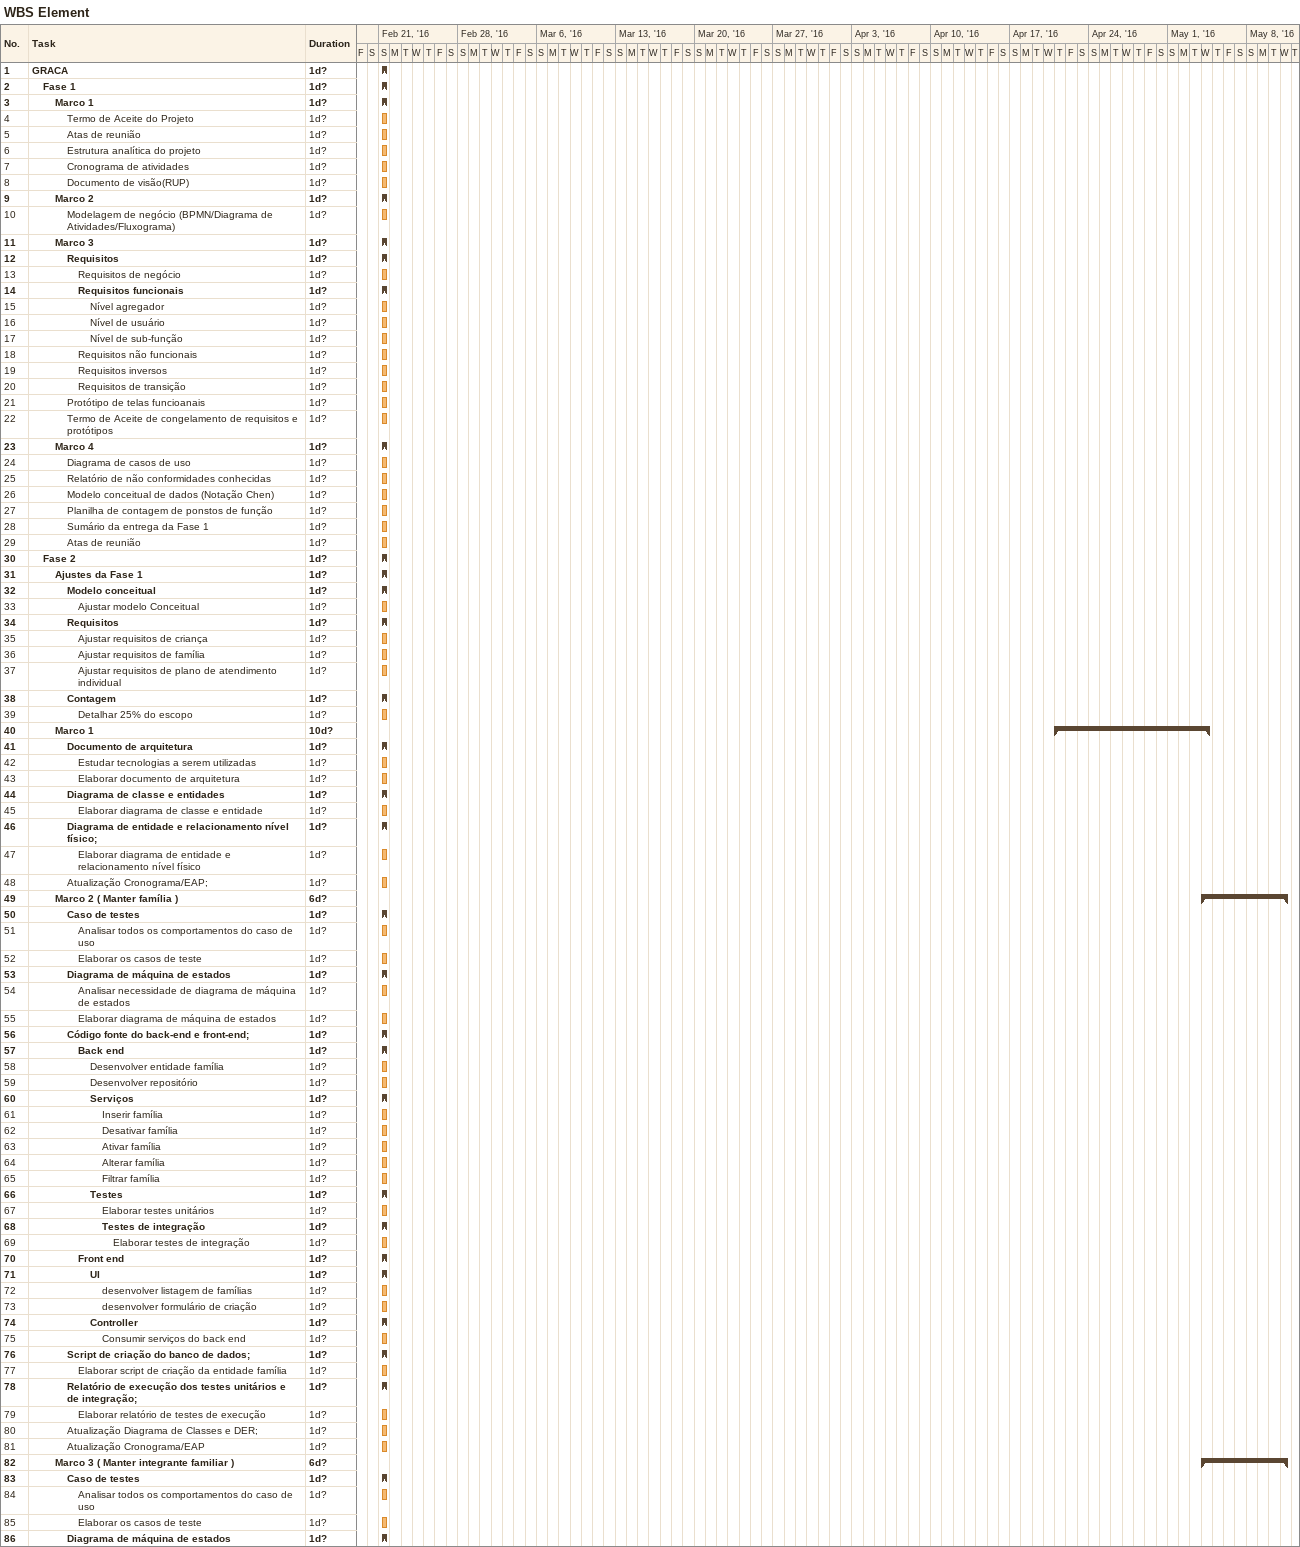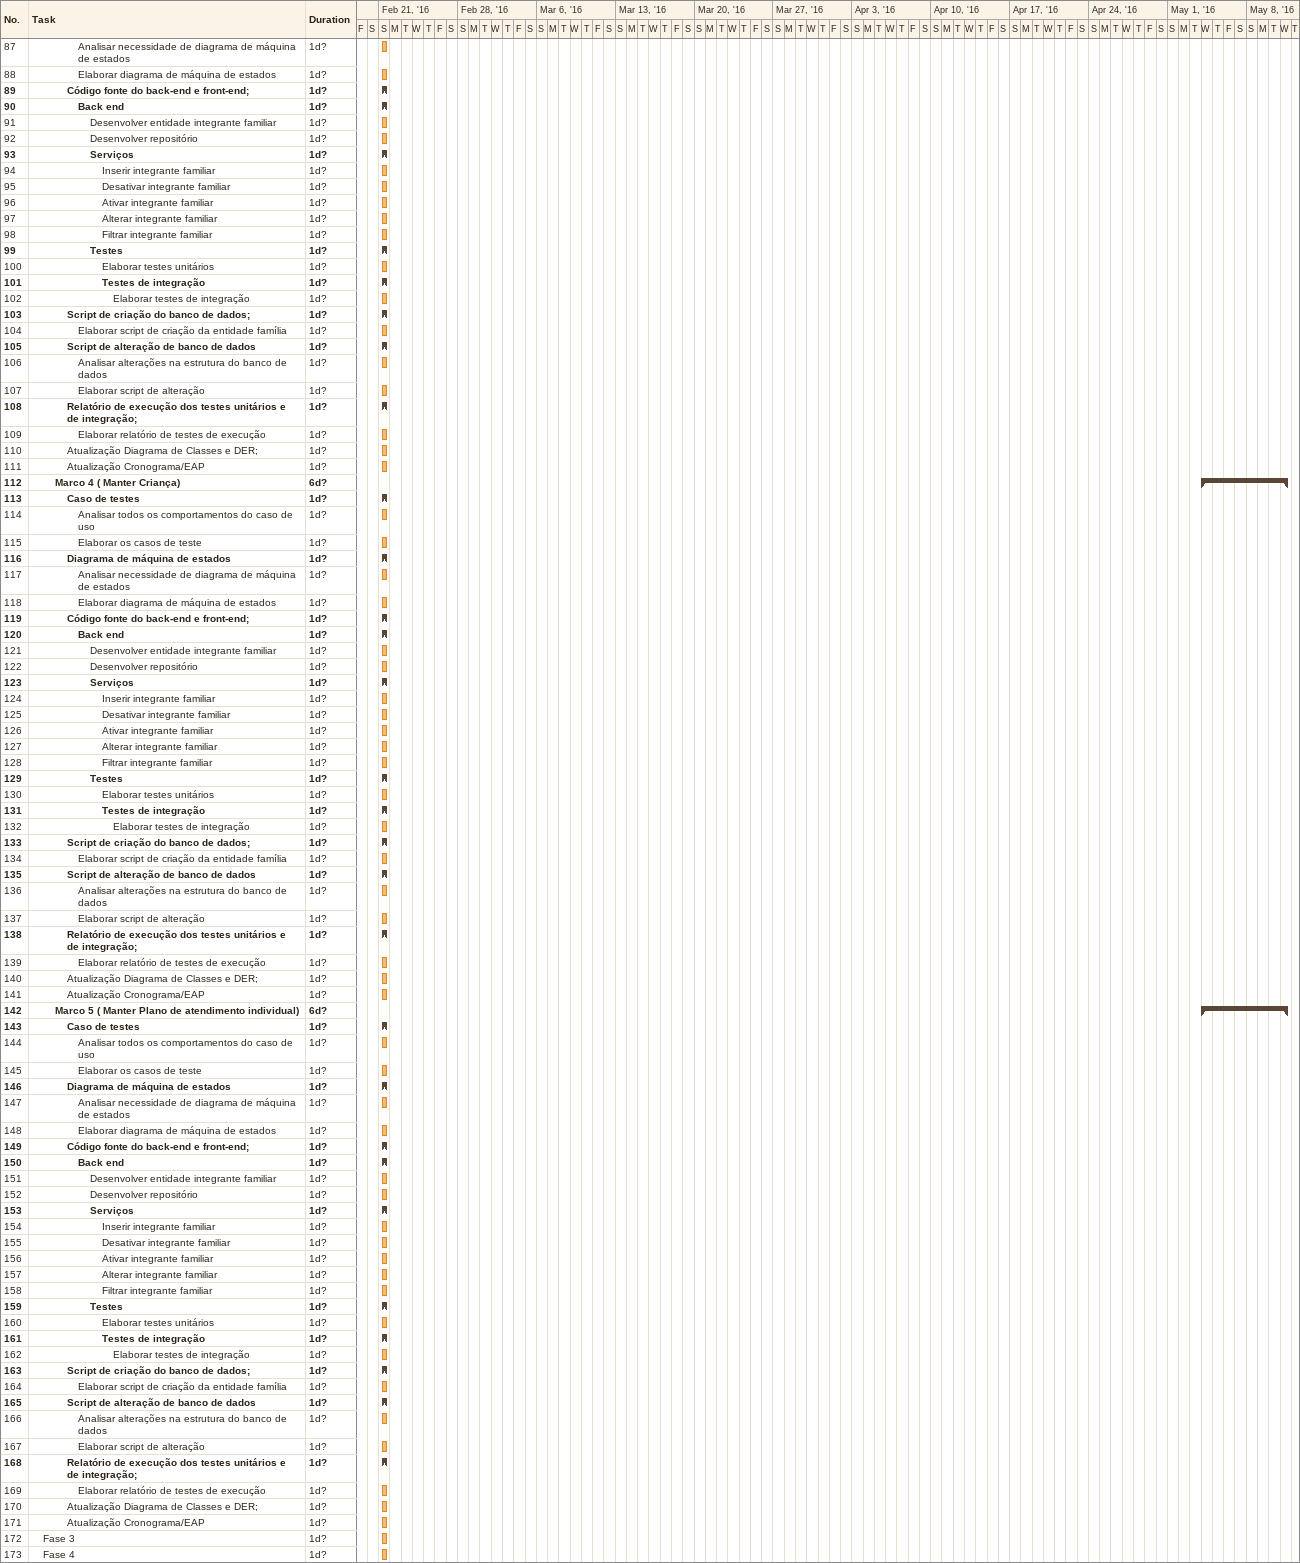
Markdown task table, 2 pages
WBS Element

| ID | Level | Task | Duration | Start | Finish |
|---|---|---|---|---|---|
| 1 | 1 | **GRACA** | 1d? | 2016-02-21 | 2016-02-21 |
| 2 | 2 | **Fase 1** | 1d? | 2016-02-21 | 2016-02-21 |
| 3 | 3 | **Marco 1** | 1d? | 2016-02-21 | 2016-02-21 |
| 4 | 4 | Termo de Aceite do Projeto | 1d? | 2016-02-21 | 2016-02-21 |
| 5 | 4 | Atas de reunião | 1d? | 2016-02-21 | 2016-02-21 |
| 6 | 4 | Estrutura analítica do projeto | 1d? | 2016-02-21 | 2016-02-21 |
| 7 | 4 | Cronograma de atividades | 1d? | 2016-02-21 | 2016-02-21 |
| 8 | 4 | Documento de visão(RUP) | 1d? | 2016-02-21 | 2016-02-21 |
| 9 | 3 | **Marco 2** | 1d? | 2016-02-21 | 2016-02-21 |
| 10 | 4 | Modelagem de negócio (BPMN/Diagrama de Atividades/Fluxograma) | 1d? | 2016-02-21 | 2016-02-21 |
| 11 | 3 | **Marco 3** | 1d? | 2016-02-21 | 2016-02-21 |
| 12 | 4 | **Requisitos** | 1d? | 2016-02-21 | 2016-02-21 |
| 13 | 5 | Requisitos de negócio | 1d? | 2016-02-21 | 2016-02-21 |
| 14 | 5 | **Requisitos funcionais** | 1d? | 2016-02-21 | 2016-02-21 |
| 15 | 6 | Nível agregador | 1d? | 2016-02-21 | 2016-02-21 |
| 16 | 6 | Nível de usuário | 1d? | 2016-02-21 | 2016-02-21 |
| 17 | 6 | Nível de sub-função | 1d? | 2016-02-21 | 2016-02-21 |
| 18 | 5 | Requisitos não funcionais | 1d? | 2016-02-21 | 2016-02-21 |
| 19 | 5 | Requisitos inversos | 1d? | 2016-02-21 | 2016-02-21 |
| 20 | 5 | Requisitos de transição | 1d? | 2016-02-21 | 2016-02-21 |
| 21 | 4 | Protótipo de telas funcioanais | 1d? | 2016-02-21 | 2016-02-21 |
| 22 | 4 | Termo de Aceite de congelamento de requisitos e protótipos | 1d? | 2016-02-21 | 2016-02-21 |
| 23 | 3 | **Marco 4** | 1d? | 2016-02-21 | 2016-02-21 |
| 24 | 4 | Diagrama de casos de uso | 1d? | 2016-02-21 | 2016-02-21 |
| 25 | 4 | Relatório de não conformidades conhecidas | 1d? | 2016-02-21 | 2016-02-21 |
| 26 | 4 | Modelo conceitual de dados (Notação Chen) | 1d? | 2016-02-21 | 2016-02-21 |
| 27 | 4 | Planilha de contagem de ponstos de função | 1d? | 2016-02-21 | 2016-02-21 |
| 28 | 4 | Sumário da entrega da Fase 1 | 1d? | 2016-02-21 | 2016-02-21 |
| 29 | 4 | Atas de reunião | 1d? | 2016-02-21 | 2016-02-21 |
| 30 | 2 | **Fase 2** | 1d? | 2016-02-21 | 2016-02-21 |
| 31 | 3 | **Ajustes da Fase 1** | 1d? | 2016-02-21 | 2016-02-21 |
| 32 | 4 | **Modelo conceitual** | 1d? | 2016-02-21 | 2016-02-21 |
| 33 | 5 | Ajustar modelo Conceitual | 1d? | 2016-02-21 | 2016-02-21 |
| 34 | 4 | **Requisitos** | 1d? | 2016-02-21 | 2016-02-21 |
| 35 | 5 | Ajustar requisitos de criança | 1d? | 2016-02-21 | 2016-02-21 |
| 36 | 5 | Ajustar requisitos de família | 1d? | 2016-02-21 | 2016-02-21 |
| 37 | 5 | Ajustar requisitos de plano de atendimento individual | 1d? | 2016-02-21 | 2016-02-21 |
| 38 | 4 | **Contagem** | 1d? | 2016-02-21 | 2016-02-21 |
| 39 | 5 | Detalhar 25% do escopo | 1d? | 2016-02-21 | 2016-02-21 |
| 40 | 3 | **Marco 1** | 10d? | 2016-04-21 | 2016-05-04 |
| 41 | 4 | **Documento de arquitetura** | 1d? | 2016-02-21 | 2016-02-21 |
| 42 | 5 | Estudar tecnologias a serem utilizadas | 1d? | 2016-02-21 | 2016-02-21 |
| 43 | 5 | Elaborar documento de arquitetura | 1d? | 2016-02-21 | 2016-02-21 |
| 44 | 4 | **Diagrama de classe e entidades** | 1d? | 2016-02-21 | 2016-02-21 |
| 45 | 5 | Elaborar diagrama de classe e entidade | 1d? | 2016-02-21 | 2016-02-21 |
| 46 | 4 | **Diagrama de entidade e relacionamento nível físico;** | 1d? | 2016-02-21 | 2016-02-21 |
| 47 | 5 | Elaborar diagrama de entidade e relacionamento nível físico | 1d? | 2016-02-21 | 2016-02-21 |
| 48 | 4 | Atualização Cronograma/EAP; | 1d? | 2016-02-21 | 2016-02-21 |
| 49 | 3 | **Marco 2 ( Manter família )** | 6d? | 2016-05-04 | 2016-05-11 |
| 50 | 4 | **Caso de testes** | 1d? | 2016-02-21 | 2016-02-21 |
| 51 | 5 | Analisar todos os comportamentos do caso de uso | 1d? | 2016-02-21 | 2016-02-21 |
| 52 | 5 | Elaborar os casos de teste | 1d? | 2016-02-21 | 2016-02-21 |
| 53 | 4 | **Diagrama de máquina de estados** | 1d? | 2016-02-21 | 2016-02-21 |
| 54 | 5 | Analisar necessidade de diagrama de máquina de estados | 1d? | 2016-02-21 | 2016-02-21 |
| 55 | 5 | Elaborar diagrama de máquina de estados | 1d? | 2016-02-21 | 2016-02-21 |
| 56 | 4 | **Código fonte do back-end e front-end;** | 1d? | 2016-02-21 | 2016-02-21 |
| 57 | 5 | **Back end** | 1d? | 2016-02-21 | 2016-02-21 |
| 58 | 6 | Desenvolver entidade família | 1d? | 2016-02-21 | 2016-02-21 |
| 59 | 6 | Desenvolver repositório | 1d? | 2016-02-21 | 2016-02-21 |
| 60 | 6 | **Serviços** | 1d? | 2016-02-21 | 2016-02-21 |
| 61 | 7 | Inserir família | 1d? | 2016-02-21 | 2016-02-21 |
| 62 | 7 | Desativar família | 1d? | 2016-02-21 | 2016-02-21 |
| 63 | 7 | Ativar família | 1d? | 2016-02-21 | 2016-02-21 |
| 64 | 7 | Alterar família | 1d? | 2016-02-21 | 2016-02-21 |
| 65 | 7 | Filtrar família | 1d? | 2016-02-21 | 2016-02-21 |
| 66 | 6 | **Testes** | 1d? | 2016-02-21 | 2016-02-21 |
| 67 | 7 | Elaborar testes unitários | 1d? | 2016-02-21 | 2016-02-21 |
| 68 | 7 | **Testes de integração** | 1d? | 2016-02-21 | 2016-02-21 |
| 69 | 8 | Elaborar testes de integração | 1d? | 2016-02-21 | 2016-02-21 |
| 70 | 5 | **Front end** | 1d? | 2016-02-21 | 2016-02-21 |
| 71 | 6 | **UI** | 1d? | 2016-02-21 | 2016-02-21 |
| 72 | 7 | desenvolver listagem de famílias | 1d? | 2016-02-21 | 2016-02-21 |
| 73 | 7 | desenvolver formulário de criação | 1d? | 2016-02-21 | 2016-02-21 |
| 74 | 6 | **Controller** | 1d? | 2016-02-21 | 2016-02-21 |
| 75 | 7 | Consumir serviços do back end | 1d? | 2016-02-21 | 2016-02-21 |
| 76 | 4 | **Script de criação do banco de dados;** | 1d? | 2016-02-21 | 2016-02-21 |
| 77 | 5 | Elaborar script de criação da entidade família | 1d? | 2016-02-21 | 2016-02-21 |
| 78 | 4 | **Relatório de execução dos testes unitários e de integração;** | 1d? | 2016-02-21 | 2016-02-21 |
| 79 | 5 | Elaborar relatório de testes de execução | 1d? | 2016-02-21 | 2016-02-21 |
| 80 | 4 | Atualização Diagrama de Classes e DER; | 1d? | 2016-02-21 | 2016-02-21 |
| 81 | 4 | Atualização Cronograma/EAP | 1d? | 2016-02-21 | 2016-02-21 |
| 82 | 3 | **Marco 3 ( Manter integrante familiar )** | 6d? | 2016-05-04 | 2016-05-11 |
| 83 | 4 | **Caso de testes** | 1d? | 2016-02-21 | 2016-02-21 |
| 84 | 5 | Analisar todos os comportamentos do caso de uso | 1d? | 2016-02-21 | 2016-02-21 |
| 85 | 5 | Elaborar os casos de teste | 1d? | 2016-02-21 | 2016-02-21 |
| 86 | 4 | **Diagrama de máquina de estados** | 1d? | 2016-02-21 | 2016-02-21 |
| 87 | 5 | Analisar necessidade de diagrama de máquina de estados | 1d? | 2016-02-21 | 2016-02-21 |
| 88 | 5 | Elaborar diagrama de máquina de estados | 1d? | 2016-02-21 | 2016-02-21 |
| 89 | 4 | **Código fonte do back-end e front-end;** | 1d? | 2016-02-21 | 2016-02-21 |
| 90 | 5 | **Back end** | 1d? | 2016-02-21 | 2016-02-21 |
| 91 | 6 | Desenvolver entidade integrante familiar | 1d? | 2016-02-21 | 2016-02-21 |
| 92 | 6 | Desenvolver repositório | 1d? | 2016-02-21 | 2016-02-21 |
| 93 | 6 | **Serviços** | 1d? | 2016-02-21 | 2016-02-21 |
| 94 | 7 | Inserir integrante familiar | 1d? | 2016-02-21 | 2016-02-21 |
| 95 | 7 | Desativar integrante familiar | 1d? | 2016-02-21 | 2016-02-21 |
| 96 | 7 | Ativar integrante familiar | 1d? | 2016-02-21 | 2016-02-21 |
| 97 | 7 | Alterar integrante familiar | 1d? | 2016-02-21 | 2016-02-21 |
| 98 | 7 | Filtrar integrante familiar | 1d? | 2016-02-21 | 2016-02-21 |
| 99 | 6 | **Testes** | 1d? | 2016-02-21 | 2016-02-21 |
| 100 | 7 | Elaborar testes unitários | 1d? | 2016-02-21 | 2016-02-21 |
| 101 | 7 | **Testes de integração** | 1d? | 2016-02-21 | 2016-02-21 |
| 102 | 8 | Elaborar testes de integração | 1d? | 2016-02-21 | 2016-02-21 |
| 103 | 4 | **Script de criação do banco de dados;** | 1d? | 2016-02-21 | 2016-02-21 |
| 104 | 5 | Elaborar script de criação da entidade família | 1d? | 2016-02-21 | 2016-02-21 |
| 105 | 4 | **Script de alteração de banco de dados** | 1d? | 2016-02-21 | 2016-02-21 |
| 106 | 5 | Analisar alterações na estrutura do banco de dados | 1d? | 2016-02-21 | 2016-02-21 |
| 107 | 5 | Elaborar script de alteração | 1d? | 2016-02-21 | 2016-02-21 |
| 108 | 4 | **Relatório de execução dos testes unitários e de integração;** | 1d? | 2016-02-21 | 2016-02-21 |
| 109 | 5 | Elaborar relatório de testes de execução | 1d? | 2016-02-21 | 2016-02-21 |
| 110 | 4 | Atualização Diagrama de Classes e DER; | 1d? | 2016-02-21 | 2016-02-21 |
| 111 | 4 | Atualização Cronograma/EAP | 1d? | 2016-02-21 | 2016-02-21 |
| 112 | 3 | **Marco 4 ( Manter Criança)** | 6d? | 2016-05-04 | 2016-05-11 |
| 113 | 4 | **Caso de testes** | 1d? | 2016-02-21 | 2016-02-21 |
| 114 | 5 | Analisar todos os comportamentos do caso de uso | 1d? | 2016-02-21 | 2016-02-21 |
| 115 | 5 | Elaborar os casos de teste | 1d? | 2016-02-21 | 2016-02-21 |
| 116 | 4 | **Diagrama de máquina de estados** | 1d? | 2016-02-21 | 2016-02-21 |
| 117 | 5 | Analisar necessidade de diagrama de máquina de estados | 1d? | 2016-02-21 | 2016-02-21 |
| 118 | 5 | Elaborar diagrama de máquina de estados | 1d? | 2016-02-21 | 2016-02-21 |
| 119 | 4 | **Código fonte do back-end e front-end;** | 1d? | 2016-02-21 | 2016-02-21 |
| 120 | 5 | **Back end** | 1d? | 2016-02-21 | 2016-02-21 |
| 121 | 6 | Desenvolver entidade integrante familiar | 1d? | 2016-02-21 | 2016-02-21 |
| 122 | 6 | Desenvolver repositório | 1d? | 2016-02-21 | 2016-02-21 |
| 123 | 6 | **Serviços** | 1d? | 2016-02-21 | 2016-02-21 |
| 124 | 7 | Inserir integrante familiar | 1d? | 2016-02-21 | 2016-02-21 |
| 125 | 7 | Desativar integrante familiar | 1d? | 2016-02-21 | 2016-02-21 |
| 126 | 7 | Ativar integrante familiar | 1d? | 2016-02-21 | 2016-02-21 |
| 127 | 7 | Alterar integrante familiar | 1d? | 2016-02-21 | 2016-02-21 |
| 128 | 7 | Filtrar integrante familiar | 1d? | 2016-02-21 | 2016-02-21 |
| 129 | 6 | **Testes** | 1d? | 2016-02-21 | 2016-02-21 |
| 130 | 7 | Elaborar testes unitários | 1d? | 2016-02-21 | 2016-02-21 |
| 131 | 7 | **Testes de integração** | 1d? | 2016-02-21 | 2016-02-21 |
| 132 | 8 | Elaborar testes de integração | 1d? | 2016-02-21 | 2016-02-21 |
| 133 | 4 | **Script de criação do banco de dados;** | 1d? | 2016-02-21 | 2016-02-21 |
| 134 | 5 | Elaborar script de criação da entidade família | 1d? | 2016-02-21 | 2016-02-21 |
| 135 | 4 | **Script de alteração de banco de dados** | 1d? | 2016-02-21 | 2016-02-21 |
| 136 | 5 | Analisar alterações na estrutura do banco de dados | 1d? | 2016-02-21 | 2016-02-21 |
| 137 | 5 | Elaborar script de alteração | 1d? | 2016-02-21 | 2016-02-21 |
| 138 | 4 | **Relatório de execução dos testes unitários e de integração;** | 1d? | 2016-02-21 | 2016-02-21 |
| 139 | 5 | Elaborar relatório de testes de execução | 1d? | 2016-02-21 | 2016-02-21 |
| 140 | 4 | Atualização Diagrama de Classes e DER; | 1d? | 2016-02-21 | 2016-02-21 |
| 141 | 4 | Atualização Cronograma/EAP | 1d? | 2016-02-21 | 2016-02-21 |
| 142 | 3 | **Marco 5 ( Manter Plano de atendimento individual)** | 6d? | 2016-05-04 | 2016-05-11 |
| 143 | 4 | **Caso de testes** | 1d? | 2016-02-21 | 2016-02-21 |
| 144 | 5 | Analisar todos os comportamentos do caso de uso | 1d? | 2016-02-21 | 2016-02-21 |
| 145 | 5 | Elaborar os casos de teste | 1d? | 2016-02-21 | 2016-02-21 |
| 146 | 4 | **Diagrama de máquina de estados** | 1d? | 2016-02-21 | 2016-02-21 |
| 147 | 5 | Analisar necessidade de diagrama de máquina de estados | 1d? | 2016-02-21 | 2016-02-21 |
| 148 | 5 | Elaborar diagrama de máquina de estados | 1d? | 2016-02-21 | 2016-02-21 |
| 149 | 4 | **Código fonte do back-end e front-end;** | 1d? | 2016-02-21 | 2016-02-21 |
| 150 | 5 | **Back end** | 1d? | 2016-02-21 | 2016-02-21 |
| 151 | 6 | Desenvolver entidade integrante familiar | 1d? | 2016-02-21 | 2016-02-21 |
| 152 | 6 | Desenvolver repositório | 1d? | 2016-02-21 | 2016-02-21 |
| 153 | 6 | **Serviços** | 1d? | 2016-02-21 | 2016-02-21 |
| 154 | 7 | Inserir integrante familiar | 1d? | 2016-02-21 | 2016-02-21 |
| 155 | 7 | Desativar integrante familiar | 1d? | 2016-02-21 | 2016-02-21 |
| 156 | 7 | Ativar integrante familiar | 1d? | 2016-02-21 | 2016-02-21 |
| 157 | 7 | Alterar integrante familiar | 1d? | 2016-02-21 | 2016-02-21 |
| 158 | 7 | Filtrar integrante familiar | 1d? | 2016-02-21 | 2016-02-21 |
| 159 | 6 | **Testes** | 1d? | 2016-02-21 | 2016-02-21 |
| 160 | 7 | Elaborar testes unitários | 1d? | 2016-02-21 | 2016-02-21 |
| 161 | 7 | **Testes de integração** | 1d? | 2016-02-21 | 2016-02-21 |
| 162 | 8 | Elaborar testes de integração | 1d? | 2016-02-21 | 2016-02-21 |
| 163 | 4 | **Script de criação do banco de dados;** | 1d? | 2016-02-21 | 2016-02-21 |
| 164 | 5 | Elaborar script de criação da entidade família | 1d? | 2016-02-21 | 2016-02-21 |
| 165 | 4 | **Script de alteração de banco de dados** | 1d? | 2016-02-21 | 2016-02-21 |
| 166 | 5 | Analisar alterações na estrutura do banco de dados | 1d? | 2016-02-21 | 2016-02-21 |
| 167 | 5 | Elaborar script de alteração | 1d? | 2016-02-21 | 2016-02-21 |
| 168 | 4 | **Relatório de execução dos testes unitários e de integração;** | 1d? | 2016-02-21 | 2016-02-21 |
| 169 | 5 | Elaborar relatório de testes de execução | 1d? | 2016-02-21 | 2016-02-21 |
| 170 | 4 | Atualização Diagrama de Classes e DER; | 1d? | 2016-02-21 | 2016-02-21 |
| 171 | 4 | Atualização Cronograma/EAP | 1d? | 2016-02-21 | 2016-02-21 |
| 172 | 2 | Fase 3 | 1d? | 2016-02-21 | 2016-02-21 |
| 173 | 2 | Fase 4 | 1d? | 2016-02-21 | 2016-02-21 |
